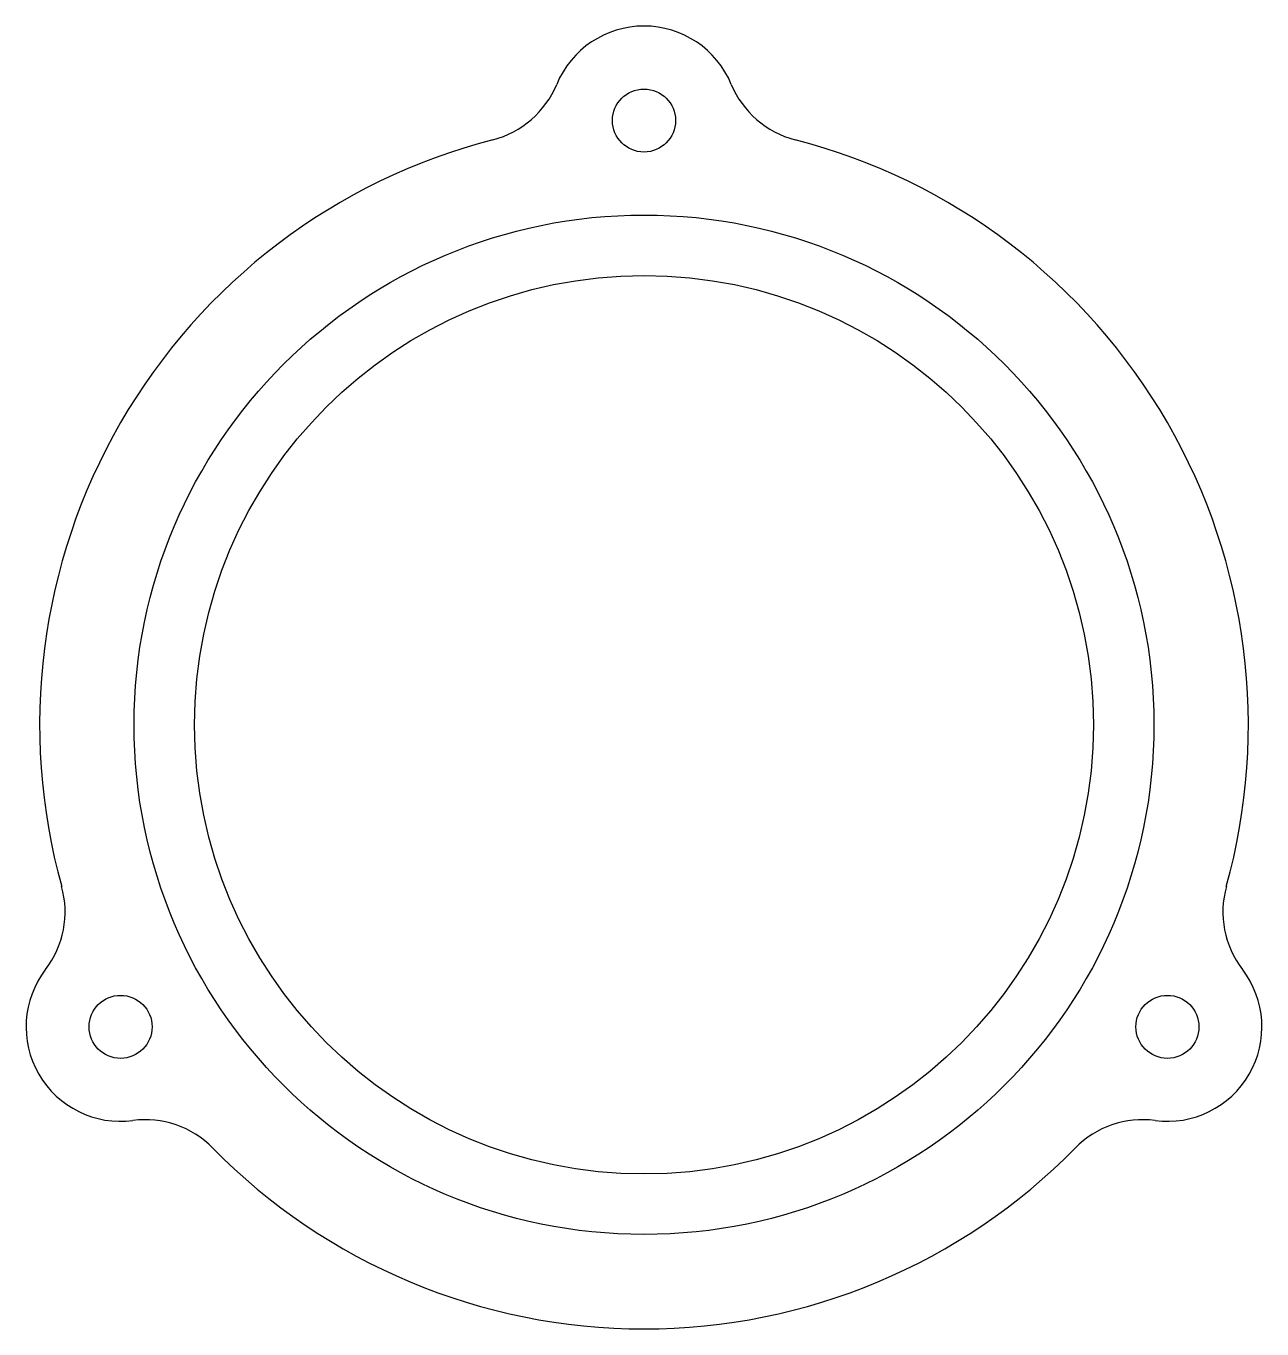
# Model space of a CAD drawing. Extents: x -2.45 to 2.45, y -2.4 to 2.77.
import ezdxf

# ---------------------------------------------------------------- set-up
doc = ezdxf.new("R2010")
doc.units = 0
doc.header["$MEASUREMENT"] = 0
doc.layers.add('CAD', color=7, linetype='CONTINUOUS')

msp = doc.modelspace()

# ---------------------------------------------------------------- linework, layer by layer
at = {"layer": 'CAD', "color": 7, "linetype": 'CONTINUOUS'}
for centre, radius in [((0, 2.398), 0.125), ((0, 0), 2.023), ((0, 0), 1.783), ((-2.0767, -1.199), 0.125), ((2.0767, -1.199), 0.125)]:
    msp.add_circle(centre, radius, dxfattribs=at)
for centre, radius, start, end in [((0, 2.398), 0.375, 22.5019, 157.4981), ((-0.6929, 2.685), 0.375, 284.47, 337.4981), ((0.6929, 2.685), 0.375, 202.5019, 255.53), ((0, 0), 2.398, 104.47, 195.5306), ((0, 0), 2.398, 344.4694, 75.53), ((-2.6718, -0.7425), 0.375, 322.5046, 15.5306), ((2.6718, -0.7425), 0.375, 164.4694, 217.4954), ((-2.0767, -1.199), 0.375, 142.5046, 277.4961), ((2.0767, -1.199), 0.375, 262.5039, 37.4954), ((-1.9789, -1.9426), 0.375, 44.4701, 97.4961), ((1.9789, -1.9426), 0.375, 82.5039, 135.5299), ((0, 0), 2.398, 224.4701, 315.5299)]:
    msp.add_arc(centre, radius, start, end, dxfattribs=at)

doc.saveas('drawing.dxf')
